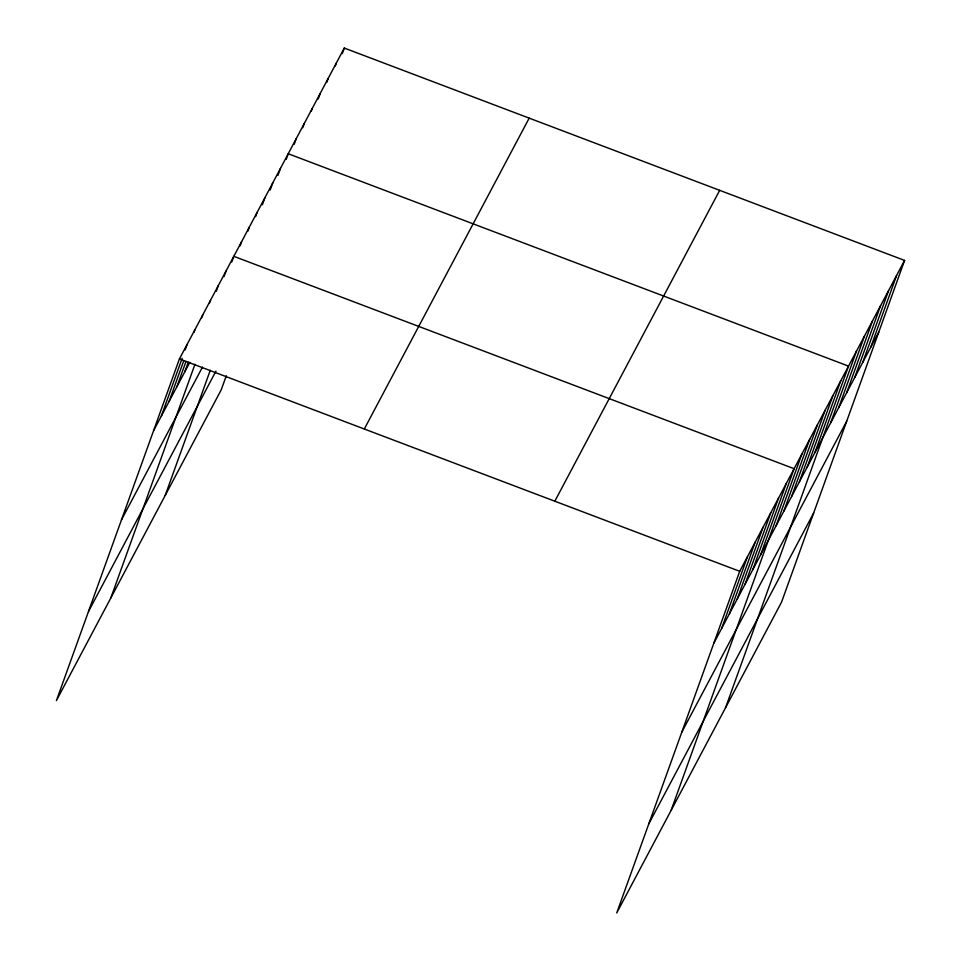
<?xml version="1.0" encoding="UTF-8"?>
<svg xmlns="http://www.w3.org/2000/svg" width="961" height="961" viewBox="0 0 961 961"><rect width="100%" height="100%" fill="white"/><g stroke="black" fill="none" stroke-linecap="round" stroke-linejoin="round"><path stroke-width="1.44" d="M904.589 260.419L739.718 571.302L616.722 912.95L781.581 602.079L904.589 260.419L344.278 48.05L179.419 358.921L56.411 700.581L221.282 389.698L226.291 375.787M161.352 416.029L182.122 358.345M185.161 349.9L187.191 344.266M169.124 401.374L183.815 360.567M193.954 332.422L194.963 329.611M176.896 386.718L186.014 361.384M201.726 317.767L202.735 314.956M184.668 372.063L188.224 362.213M209.498 303.111L210.507 300.3M216.249 291.279L218.279 285.645M224.021 276.624L226.051 270.99M110.815 597.994L194.963 364.279M231.793 261.969L233.823 256.335L794.122 468.704L671.126 810.363M240.082 245.896L241.595 241.679M247.854 231.241L249.367 227.024M255.626 216.585L257.14 212.369M262.377 204.753L264.912 197.714M270.149 190.098L272.684 183.058M277.921 175.443L280.456 168.403M165.22 495.395L210.303 370.189M286.198 159.37L288.228 153.748L848.527 366.117L725.531 707.777M294.21 144.27L296.24 138.648M302.727 127.765L304.241 123.549M311.244 111.26L312.253 108.449M318.235 98.971L320.253 93.349M326.752 82.466L328.266 78.249M335.257 65.961L336.278 63.15M342.26 53.684L344.278 48.05M721.663 628.398L747.49 556.647M729.435 613.743L755.262 541.992M737.207 599.087L763.034 527.325M744.979 584.432L770.806 512.669M752.751 569.777L778.578 498.014M760.523 555.122L786.35 483.359M776.068 525.811L801.894 454.048M783.84 511.156L809.667 439.393M791.612 496.501L817.439 424.738M799.384 481.845L825.211 410.083M807.156 467.19L832.983 395.427M814.928 452.535L840.755 380.772M830.7 422.78L856.539 351.017M838.713 407.68L864.552 335.918M846.713 392.581L872.552 320.818M854.725 377.481L880.564 305.718M862.738 362.381L888.565 290.618M870.738 347.281L896.577 275.519M153.58 430.684L189.858 362.285M121.518 519.745L202.483 367.09M88.484 611.508L215.973 371.102M364.315 429.002L529.187 118.131M554.821 501.21L719.681 190.338M713.891 643.053L878.75 332.182M681.817 732.126L846.689 421.242M648.783 823.889L813.643 513.006M179.419 358.921L739.718 571.302"/></g></svg>
